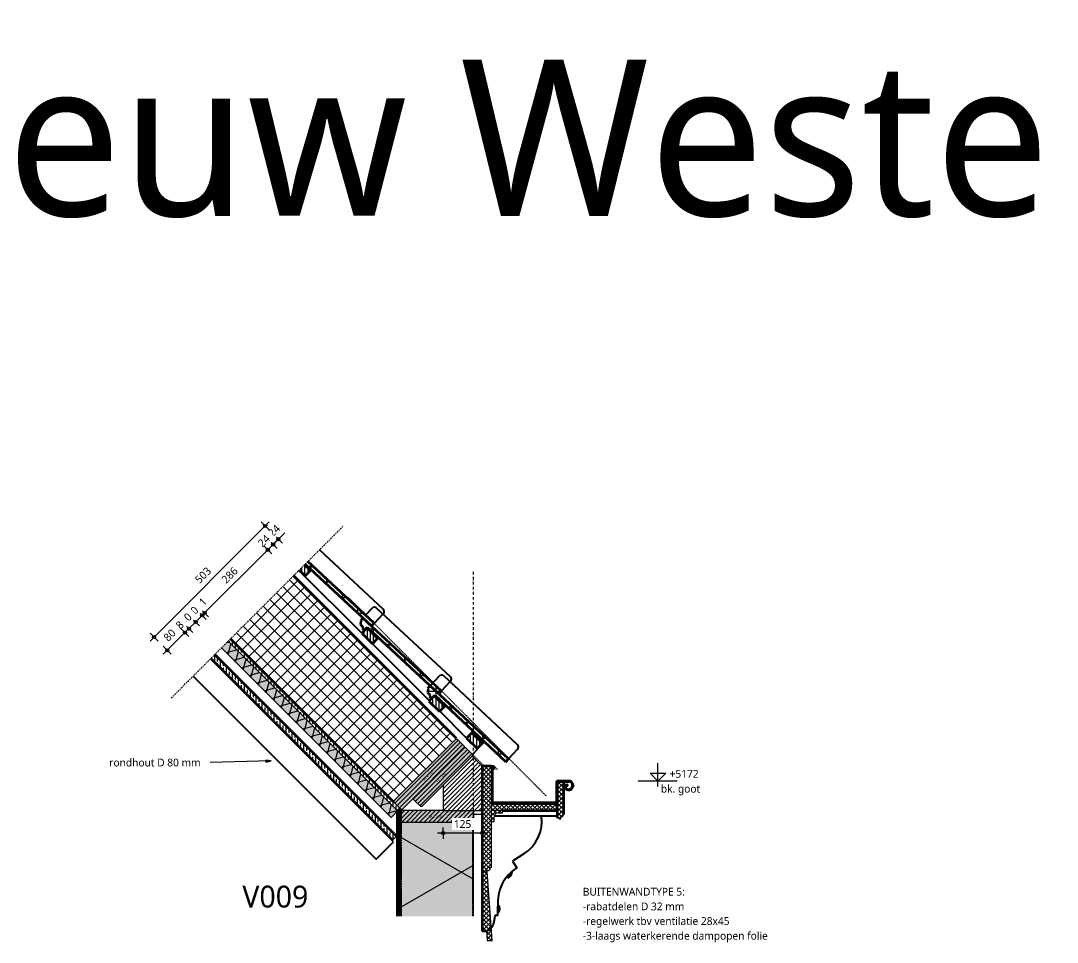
# Model space of a CAD drawing. Header units: millimetres. Extents: x 1789 to 13769, y 2055 to 27197.
# Drawn here: x 5170 to 8489, y 24246 to 27197 of the extents above; entities that cross this region are included whole.
import ezdxf

# ---------------------------------------------------------------- set-up
doc = ezdxf.new("R2010")
doc.units = ezdxf.units.MM
for name, pattern in [('MV_center', [15, 6, -3, 3, -3]), ('MV_hidden', [3.75, 2.5, -1.25]), ('MV_stramien', [16, 8, -4, 0, -4])]:
    doc.linetypes.add(name, pattern=pattern)
for name, color, linetype, lineweight in [('A-ANNO-DIMS', 211, 'Continuous', 13), ('A-ANNO-DIMS-10', 211, 'Continuous', 13), ('A-ANNO-NOTE', 131, 'Continuous', 18), ('A-DETL', 90, 'Continuous', 13), ('A-DETL-GENF', 92, 'Continuous', 18), ('A-DETL-MEDM', 33, 'Continuous', 18), ('G-ANNO-TEXT', 231, 'Continuous', 13)]:
    doc.layers.add(name, color=color, linetype=linetype, lineweight=lineweight)
doc.styles.add('Segoe UI', font='segoeui.ttf', dxfattribs={"height": 8})
doc.styles.add('Segoe UI_2', font='segoeui.ttf', dxfattribs={"height": 25})
doc.styles.add('Segoe UI_3', font='segoeui.ttf', dxfattribs={"height": 70})
doc.styles.add('Segoe UI_8', font='segoeui.ttf', dxfattribs={"height": 500})
doc.styles.add('Segoe UI_B', font='segoeui.ttf', dxfattribs={"height": 25})
doc.dimstyles.new('2_5_mm_1', dxfattribs={"dimscale": 304.8, "dimtxt": 26.184099, "dimasz": 0.032808, "dimexe": 0.059055, "dimexo": 0.0625, "dimgap": 0.029528, "dimtad": 1, "dimdec": 0, "dimzin": 0, "dimdsep": 46, "dimtxsty": 'Segoe UI_2', "dimblk1": 'DOTBLANK', "dimblk2": 'DOTBLANK', "dimsah": 1, "dimcen": 0.09, "dimdle": 0.059055, "dimazin": 0, "dimtfac": 1, "dimtdec": 4, "dimtix": 1, "dimtmove": 0, "dimatfit": 3, "dimfxl": 0.059055, "dimfxlon": 1, "dimtvp": 1, "dimtfill": 1, "dimtolj": 1, "dimtzin": 0, "dimarcsym": 2})
doc.dimstyles.new('2_5_mm_2', dxfattribs={"dimscale": 304.8, "dimtxt": 26.184099, "dimasz": 0.032808, "dimexe": 0.059055, "dimexo": 0.0625, "dimgap": 0.029528, "dimtad": 1, "dimdec": 0, "dimzin": 0, "dimdsep": 46, "dimtxsty": 'Segoe UI_2', "dimblk1": 'DOTBLANK', "dimblk2": 'DOTBLANK', "dimsah": 1, "dimcen": 0.09, "dimdle": 0.059055, "dimazin": 0, "dimtfac": 1, "dimtdec": 4, "dimtix": 1, "dimtmove": 1, "dimatfit": 3, "dimfxl": 0.059055, "dimfxlon": 1, "dimtvp": 1, "dimtfill": 1, "dimtolj": 1, "dimtzin": 0, "dimarcsym": 2})
doc.dimstyles.new('2_5_mm_3', dxfattribs={"dimscale": 304.8, "dimtxt": 26.184099, "dimasz": 0.032808, "dimexe": 0.059055, "dimexo": 0.0625, "dimgap": 0.029528, "dimtad": 1, "dimdec": 0, "dimzin": 0, "dimdsep": 46, "dimtxsty": 'Segoe UI_2', "dimblk1": 'DOTBLANK', "dimblk2": 'DOTBLANK', "dimsah": 1, "dimcen": 0.09, "dimdle": 0.059055, "dimazin": 0, "dimtfac": 1, "dimtdec": 4, "dimtix": 1, "dimtmove": 2, "dimatfit": 3, "dimfxl": 0.059055, "dimfxlon": 1, "dimtvp": 1, "dimtfill": 1, "dimtolj": 1, "dimtzin": 0, "dimarcsym": 2})
pattern_1 = [(90, (0, 0), (-19.05, 1e-15), []), (90, (9.525, 0), (-19.05, 1e-15), [9.525, -4.762])]
pattern_2 = [(90, (0, 0), (-10, 6e-16), [])]
pattern_3 = [(0, (0, 0), (0, 50), []), (90, (0, 0), (-50, 3e-15), [])]
pattern_4 = [(45, (0, 0), (-7.071068, 7.071068), []), (135, (0, 0), (-7.071068, -7.071068), [])]

# ---------------------------------------------------------------- blocks, each defined once
blk = doc.blocks.new('42 isolatie - Type 1-3773426-Details Restauratie 1-10')
at = {"layer": 'A-DETL-GENF'}
blk.add_hatch(color=256, dxfattribs=at).paths.add_polyline_path([(152.5, -0.8), (152.5, -235.8), (453.3, -235.8), (453.3, -0.8)])
at = {"layer": 'A-DETL-GENF', "lineweight": 13}
h = blk.add_hatch(dxfattribs=at)
h.set_pattern_fill('FP_18', color=256, style=0, pattern_type=2)
h.set_pattern_definition([(300, (-1986.72, -235.79), (-203.516, -117.5), []), (240, (-1986.72, -235.79), (-203.516, 117.5), [])])
h.paths.add_polyline_path([(152.5, -0.8), (152.5, -235.8), (453.3, -235.8), (453.3, -0.8)])
at = {"layer": 'A-DETL-GENF'}
for p, q in [((453.3, -0.8), (152.5, -0.8)), ((453.3, -0.8), (152.5, -0.8)), ((453.3, -3.6), (453.3, -0.8)), ((453.3, -233), (453.3, -3.6)), ((152.5, -235.8), (453.3, -235.8)), ((152.5, -235.8), (453.3, -235.8)), ((453.3, -235.8), (453.3, -233))]:
    blk.add_line(p, q, dxfattribs=at)
blk = doc.blocks.new('00 hout_rechthoekig_sls - SLS 38x235-4309786-Details Restauratie 1-10')
at = {"layer": 'A-DETL-GENF'}
blk.add_hatch(color=256, dxfattribs=at).paths.add_polyline_path([(2.8, 38), (0, 35.2), (0, 2.8), (2.8, 0), (232.2, 0), (235, 2.8), (235, 35.2), (232.2, 38), (101.3, 38)])
at = {"layer": 'A-DETL-MEDM', "lineweight": 13}
h = blk.add_hatch(dxfattribs=at)
h.set_pattern_fill('FP_19', color=256, style=0, pattern_type=2)
h.set_pattern_definition([(225, (6619.894, 24668.109), (7.071068, -7.071068), [])])
h.paths.add_polyline_path([(2.8, 38), (0, 35.2), (0, 2.8), (2.8, 0), (232.2, 0), (235, 2.8), (235, 35.2), (232.2, 38), (101.3, 38)])
at = {"layer": 'A-DETL-MEDM'}
for p, q in [((0, 35.2), (2.8, 38)), ((0, 35.2), (2.8, 38)), ((0, 2.8), (0, 35.2)), ((2.8, 38), (232.2, 38)), ((232.2, 38), (235, 35.2)), ((232.2, 38), (235, 35.2)), ((235, 35.2), (235, 2.8)), ((2.8, 0), (0, 2.8)), ((2.8, 0), (0, 2.8)), ((97, 0), (232.2, 0)), ((235, 2.8), (232.2, 0)), ((232.2, 0), (235, 2.8))]:
    blk.add_line(p, q, dxfattribs=at)
blk = doc.blocks.new('42 isolatie - Type 1-3775598-Details Restauratie 1-10')
at = {"layer": 'A-DETL-GENF'}
blk.add_hatch(color=256, dxfattribs=at).paths.add_polyline_path([(0.3, 30.8), (0.3, 0.8), (768, 0.8), (768, 30.8), (69.1, 30.8)])
at = {"layer": 'A-DETL-GENF', "lineweight": 13}
h = blk.add_hatch(dxfattribs=at)
h.set_pattern_fill('FP_13', color=256, style=0, pattern_type=2)
h.set_pattern_definition([(60, (-2380.567, 120.812), (-25.98076, 15), []), (120, (-2380.567, 120.812), (-25.98076, -15), [])])
h.paths.add_polyline_path([(0.3, 30.8), (0.3, 0.8), (768, 0.8), (768, 30.8), (69.1, 30.8)])
at = {"layer": 'A-DETL-GENF'}
for p, q in [((768, 30.8), (0.3, 30.8)), ((0.3, 30.8), (0.3, 0.8)), ((768, 30.8), (0.3, 30.8)), ((0.3, 30.8), (0.3, 0.8)), ((0.3, 0.8), (768, 0.8)), ((0.3, 0.8), (768, 0.8))]:
    blk.add_line(p, q, dxfattribs=at)
blk = doc.blocks.new('00 hout_rechthoekig_sls - SLS 38x286-4309789-Details Restauratie 1-10')
at = {"layer": 'A-DETL-GENF'}
blk.add_hatch(color=256, dxfattribs=at).paths.add_polyline_path([(286, 35.2), (283.2, 38), (2.8, 38), (0, 35.2), (0, 2.8), (2.8, 0), (283.2, 0), (286, 2.8)])
at = {"layer": 'A-DETL-MEDM', "lineweight": 13}
h = blk.add_hatch(dxfattribs=at)
h.set_pattern_fill('FP_44', color=256, style=0, pattern_type=2)
h.set_pattern_definition([(180, (22248.484, 12963.779), (-1e-15, -10), [])])
h.paths.add_polyline_path([(286, 35.2), (283.2, 38), (2.8, 38), (0, 35.2), (0, 2.8), (2.8, 0), (283.2, 0), (286, 2.8)])
at = {"layer": 'A-DETL-MEDM'}
for p, q in [((0, 35.2), (2.8, 38)), ((0, 35.2), (2.8, 38)), ((0, 2.8), (0, 35.2)), ((104, 38), (224.4, 38)), ((235, 38), (283.2, 38)), ((283.2, 38), (286, 35.2)), ((283.2, 38), (286, 35.2)), ((286, 35.2), (286, 2.8)), ((2.8, 0), (0, 2.8)), ((2.8, 0), (0, 2.8)), ((2.8, 0), (283.2, 0)), ((286, 2.8), (283.2, 0)), ((283.2, 0), (286, 2.8))]:
    blk.add_line(p, q, dxfattribs=at)
blk = doc.blocks.new('00 hout_rechthoekig_sls - SLS 38x235-V11-Details Restauratie 1-10')
at = {"layer": 'A-DETL-GENF'}
blk.add_hatch(color=256, dxfattribs=at).paths.add_polyline_path([(235, 35.2), (232.2, 38), (2.8, 38), (0, 35.2), (0, 2.8), (2.8, 0), (232.2, 0), (235, 2.8)])
at = {"layer": 'A-DETL-MEDM', "lineweight": 13}
h = blk.add_hatch(dxfattribs=at)
h.set_pattern_fill('FP_45', color=256, style=0, pattern_type=2)
h.set_pattern_definition([(180, (22248.484, 12925.779), (-1e-15, -10), [])])
h.paths.add_polyline_path([(235, 35.2), (232.2, 38), (2.8, 38), (0, 35.2), (0, 2.8), (2.8, 0), (232.2, 0), (235, 2.8)])
at = {"layer": 'A-DETL-MEDM'}
for p, q in [((0, 35.2), (2.8, 38)), ((0, 35.2), (2.8, 38)), ((0, 2.8), (0, 35.2)), ((2.8, 38), (232.2, 38)), ((232.2, 38), (235, 35.2)), ((232.2, 38), (235, 35.2)), ((235, 35.2), (235, 2.8)), ((2.8, 0), (0, 2.8)), ((2.8, 0), (0, 2.8)), ((2.8, 0), (232.2, 0)), ((235, 2.8), (232.2, 0)), ((232.2, 0), (235, 2.8))]:
    blk.add_line(p, q, dxfattribs=at)
blk = doc.blocks.new('NLRS_00_DI_maskeer - Type 1-4234654-Details Restauratie 1-10')
at = {"layer": 'A-DETL-GENF', "linetype": 'MV_center'}
blk.add_line((-100, 0), (680.3, 0), dxfattribs=at)
blk = doc.blocks.new('DIMBLOCK31-Details Restauratie 1-10')
at = {"layer": 'A-ANNO-DIMS-10'}
for p, q in [((6665.9, 24595.8), (6504.9, 24595.8)), ((6522.9, 24595.8), (6522.9, 24613.8)), ((6522.9, 24595.8), (6522.9, 24577.8)), ((6647.9, 24595.8), (6647.9, 24613.8)), ((6647.9, 24595.8), (6647.9, 24577.8))]:
    blk.add_line(p, q, dxfattribs=at)
for centre in [(6522.9, 24595.8), (6647.9, 24595.8)]:
    blk.add_circle(centre, 5, dxfattribs=at)
at = {"layer": 'A-ANNO-DIMS-10', "color": 0, "insert": (6556.8, 24637.4), "char_height": 25, "width": 68.555, "attachment_point": 1, "line_spacing_factor": 1.142579, "style": 'Segoe UI_2', "bg_fill": 3, "box_fill_scale": 1.25, "bg_fill_color": 9, "bg_fill_true_color": 13158600, "bg_fill_transparency": 0}
blk.add_mtext('125', dxfattribs=at)
blk = doc.blocks.new('_DotBlank')
at = {"color": 0, "linetype": 'ByBlock', "lineweight": -2}
blk.add_line((-0.5, 0), (-1, 0), dxfattribs=at)
blk.add_circle((0, 0), 0.5, dxfattribs=at)
blk = doc.blocks.new('DIMBLOCK32-Details Restauratie 1-10')
at = {"layer": 'A-ANNO-DIMS-10'}
for p, q in [((6015.8, 25557.3), (5974.7, 25516.2)), ((5978.3, 25519.8), (5965.5, 25532.5)), ((5974.7, 25516.2), (5986.7, 25528.3)), ((6008, 25549.5), (5978.3, 25519.8)), ((5978.3, 25519.8), (5991, 25507.1)), ((5995.2, 25536.8), (5982.5, 25549.5)), ((5995.2, 25536.8), (6008, 25524))]:
    blk.add_line(p, q, dxfattribs=at)
for centre in [(5978.3, 25519.8), (5995.2, 25536.8)]:
    blk.add_circle(centre, 5, dxfattribs=at)
at = {"layer": 'A-ANNO-DIMS-10', "color": 0, "insert": (5959.4, 25559.8), "char_height": 25, "width": 45.703, "attachment_point": 1, "rotation": 45, "line_spacing_factor": 1.142579, "style": 'Segoe UI_2', "bg_fill": 3, "box_fill_scale": 1.25, "bg_fill_color": 9, "bg_fill_true_color": 13158600, "bg_fill_transparency": 0}
blk.add_mtext('24', dxfattribs=at)
blk = doc.blocks.new('DIMBLOCK33-Details Restauratie 1-10')
at = {"layer": 'A-ANNO-DIMS-10'}
for p, q in [((5978.3, 25519.8), (5961.3, 25502.8)), ((5978.3, 25519.8), (5965.5, 25532.5)), ((5978.3, 25519.8), (5991, 25507.1)), ((5961.3, 25502.8), (5948.6, 25515.5)), ((5961.3, 25502.8), (5974, 25490.1))]:
    blk.add_line(p, q, dxfattribs=at)
for centre in [(5978.3, 25519.8), (5961.3, 25502.8)]:
    blk.add_circle(centre, 5, dxfattribs=at)
at = {"layer": 'A-ANNO-DIMS-10', "color": 0, "insert": (5926.9, 25527.3), "char_height": 25, "width": 45.703, "attachment_point": 1, "rotation": 45, "line_spacing_factor": 1.142579, "style": 'Segoe UI_2', "bg_fill": 3, "box_fill_scale": 1.25, "bg_fill_color": 9, "bg_fill_true_color": 13158600, "bg_fill_transparency": 0}
blk.add_mtext('24', dxfattribs=at)
blk = doc.blocks.new('DIMBLOCK34-Details Restauratie 1-10')
at = {"layer": 'A-ANNO-DIMS-10'}
for p, q in [((5961.3, 25502.8), (5759.1, 25300.6)), ((5961.3, 25502.8), (5948.6, 25515.5)), ((5961.3, 25502.8), (5974, 25490.1)), ((5759.1, 25300.6), (5746.3, 25313.3)), ((5759.1, 25300.6), (5771.8, 25287.9))]:
    blk.add_line(p, q, dxfattribs=at)
for centre in [(5961.3, 25502.8), (5759.1, 25300.6)]:
    blk.add_circle(centre, 5, dxfattribs=at)
at = {"layer": 'A-ANNO-DIMS-10', "color": 0, "insert": (5810.6, 25410.9), "char_height": 25, "width": 68.555, "attachment_point": 1, "rotation": 45, "line_spacing_factor": 1.142579, "style": 'Segoe UI_2', "bg_fill": 3, "box_fill_scale": 1.25, "bg_fill_color": 9, "bg_fill_true_color": 13158600, "bg_fill_transparency": 0}
blk.add_mtext('286', dxfattribs=at)
blk = doc.blocks.new('DIMBLOCK35-Details Restauratie 1-10')
at = {"layer": 'A-ANNO-DIMS-10'}
for p, q in [((5751.3, 25292.8), (5738.6, 25305.5)), ((5759.1, 25300.6), (5746.3, 25313.3)), ((5759.1, 25300.6), (5751.3, 25292.8)), ((5751.3, 25292.8), (5764, 25280.1)), ((5759.1, 25300.6), (5771.8, 25287.9))]:
    blk.add_line(p, q, dxfattribs=at)
for centre in [(5751.3, 25292.8), (5759.1, 25300.6)]:
    blk.add_circle(centre, 5, dxfattribs=at)
at = {"layer": 'A-ANNO-DIMS-10', "color": 0, "insert": (5725, 25325.4), "char_height": 25, "width": 45.703, "attachment_point": 1, "rotation": 45, "line_spacing_factor": 1.142579, "style": 'Segoe UI_2', "bg_fill": 3, "box_fill_scale": 1.25, "bg_fill_color": 9, "bg_fill_true_color": 13158600, "bg_fill_transparency": 0}
blk.add_mtext('11', dxfattribs=at)
blk = doc.blocks.new('DIMBLOCK36-Details Restauratie 1-10')
at = {"layer": 'A-ANNO-DIMS-10'}
for p, q in [((5751.3, 25292.8), (5730.1, 25271.6)), ((5751.3, 25292.8), (5738.6, 25305.5)), ((5751.3, 25292.8), (5764, 25280.1)), ((5730.1, 25271.6), (5717.3, 25284.3)), ((5730.1, 25271.6), (5742.8, 25258.9))]:
    blk.add_line(p, q, dxfattribs=at)
for centre in [(5751.3, 25292.8), (5730.1, 25271.6)]:
    blk.add_circle(centre, 5, dxfattribs=at)
at = {"layer": 'A-ANNO-DIMS-10', "color": 0, "insert": (5697.8, 25298.2), "char_height": 25, "width": 45.703, "attachment_point": 1, "rotation": 45, "line_spacing_factor": 1.142579, "style": 'Segoe UI_2', "bg_fill": 3, "box_fill_scale": 1.25, "bg_fill_color": 9, "bg_fill_true_color": 13158600, "bg_fill_transparency": 0}
blk.add_mtext('30', dxfattribs=at)
blk = doc.blocks.new('DIMBLOCK37-Details Restauratie 1-10')
at = {"layer": 'A-ANNO-DIMS-10'}
for p, q in [((5708.9, 25250.4), (5696.1, 25263.1)), ((5730.1, 25271.6), (5708.9, 25250.4)), ((5730.1, 25271.6), (5717.3, 25284.3)), ((5730.1, 25271.6), (5742.8, 25258.9)), ((5708.9, 25250.4), (5721.6, 25237.6))]:
    blk.add_line(p, q, dxfattribs=at)
for centre in [(5708.9, 25250.4), (5730.1, 25271.6)]:
    blk.add_circle(centre, 5, dxfattribs=at)
at = {"layer": 'A-ANNO-DIMS-10', "color": 0, "insert": (5676.6, 25276.9), "char_height": 25, "width": 45.703, "attachment_point": 1, "rotation": 45, "line_spacing_factor": 1.142579, "style": 'Segoe UI_2', "bg_fill": 3, "box_fill_scale": 1.25, "bg_fill_color": 9, "bg_fill_true_color": 13158600, "bg_fill_transparency": 0}
blk.add_mtext('30', dxfattribs=at)
blk = doc.blocks.new('DIMBLOCK38-Details Restauratie 1-10')
at = {"layer": 'A-ANNO-DIMS-10'}
for p, q in [((5708.9, 25250.4), (5696.1, 25263.1)), ((5696.1, 25237.6), (5683.4, 25250.4)), ((5708.9, 25250.4), (5696.1, 25237.6)), ((5696.1, 25237.6), (5708.9, 25224.9)), ((5708.9, 25250.4), (5721.6, 25237.6))]:
    blk.add_line(p, q, dxfattribs=at)
for centre in [(5708.9, 25250.4), (5696.1, 25237.6)]:
    blk.add_circle(centre, 5, dxfattribs=at)
at = {"layer": 'A-ANNO-DIMS-10', "color": 0, "insert": (5650.8, 25251.2), "char_height": 25, "width": 45.703, "attachment_point": 1, "rotation": 45, "line_spacing_factor": 1.142579, "style": 'Segoe UI_2', "bg_fill": 3, "box_fill_scale": 1.25, "bg_fill_color": 9, "bg_fill_true_color": 13158600, "bg_fill_transparency": 0}
blk.add_mtext('18', dxfattribs=at)
blk = doc.blocks.new('DIMBLOCK39-Details Restauratie 1-10')
at = {"layer": 'A-ANNO-DIMS-10'}
for p, q in [((5696.1, 25237.6), (5626.8, 25168.4)), ((5696.1, 25237.6), (5683.4, 25250.4)), ((5696.1, 25237.6), (5708.9, 25224.9)), ((5639.6, 25181.1), (5626.8, 25193.8)), ((5639.6, 25181.1), (5652.3, 25168.4))]:
    blk.add_line(p, q, dxfattribs=at)
for centre in [(5696.1, 25237.6), (5639.6, 25181.1)]:
    blk.add_circle(centre, 5, dxfattribs=at)
at = {"layer": 'A-ANNO-DIMS-10', "color": 0, "insert": (5625, 25225.3), "char_height": 25, "width": 45.703, "attachment_point": 1, "rotation": 45, "line_spacing_factor": 1.142579, "style": 'Segoe UI_2', "bg_fill": 3, "box_fill_scale": 1.25, "bg_fill_color": 9, "bg_fill_true_color": 13158600, "bg_fill_transparency": 0}
blk.add_mtext('80', dxfattribs=at)
blk = doc.blocks.new('DIMBLOCK42-Details Restauratie 1-10')
at = {"layer": 'A-ANNO-DIMS-10'}
for p, q in [((5965.5, 25591.9), (5584.4, 25210.8)), ((5952.8, 25579.2), (5940.1, 25591.9)), ((5952.8, 25579.2), (5965.5, 25566.5)), ((5597.1, 25223.5), (5584.4, 25236.2)), ((5597.1, 25223.5), (5609.9, 25210.8))]:
    blk.add_line(p, q, dxfattribs=at)
for centre in [(5952.8, 25579.2), (5597.1, 25223.5)]:
    blk.add_circle(centre, 5, dxfattribs=at)
at = {"layer": 'A-ANNO-DIMS-10', "color": 0, "insert": (5725.3, 25410.6), "char_height": 25, "width": 68.555, "attachment_point": 1, "rotation": 45, "line_spacing_factor": 1.142579, "style": 'Segoe UI_2', "bg_fill": 3, "box_fill_scale": 1.25, "bg_fill_color": 9, "bg_fill_true_color": 13158600, "bg_fill_transparency": 0}
blk.add_mtext('503', dxfattribs=at)

msp = doc.modelspace()

# ---------------------------------------------------------------- hatches: boundary and pattern name
at = {"layer": 'A-DETL-GENF', "lineweight": 13}
h = msp.add_hatch(dxfattribs=at)
h.set_pattern_fill('FP_11', color=253, style=0, pattern_type=2)
h.set_pattern_definition(pattern_2)
h.paths.add_polyline_path([(6081.1, 25419.3), (6098, 25436.2), (6079.2, 25455.1), (6062.2, 25438.1)])
h = msp.add_hatch(dxfattribs=at)
h.set_pattern_fill('FP_6', color=253, style=0, pattern_type=2)
h.set_pattern_definition(pattern_3)
h.paths.add_polyline_path([(6293.7, 25258.9), (6301.9, 25267.6), (6089.7, 25465.6), (6081.2, 25457.1), (6203.5, 25343.1)])
h = msp.add_hatch(dxfattribs=at)
h.set_pattern_fill('FP_4', color=251, style=0, pattern_type=2)
h.set_pattern_definition([(45, (0, 0), (-21.213203, 21.213203), []), (135, (0, 0), (-21.213203, -21.213203), [])])
h.paths.add_polyline_path([(6363, 24696.6), (6565.3, 24898.8), (6044.1, 25420), (5841.9, 25217.8), (6361, 24698.6)])
h = msp.add_hatch(dxfattribs=at)
h.set_pattern_fill('FP_6', color=253, style=0, pattern_type=2)
h.set_pattern_definition(pattern_3)
h.paths.add_polyline_path([(6508.7, 25041.6), (6516.9, 25050.4), (6266, 25284.3), (6257.8, 25275.5), (6259.3, 25274.2), (6257.6, 25263.5), (6265.6, 25256), (6262.9, 25251.7), (6268.8, 25246.2), (6280.5, 25254.4), (6495.5, 25053.9)])
h = msp.add_hatch(dxfattribs=at)
h.set_pattern_fill('FP_11', color=253, style=0, pattern_type=2)
h.set_pattern_definition(pattern_2)
h.paths.add_polyline_path([(6296, 25202), (6313, 25219), (6279.1, 25252.9), (6262.1, 25236)])
h = msp.add_hatch(dxfattribs=at)
h.set_pattern_fill('FP_3', color=250, style=0, pattern_type=2)
h.set_pattern_definition(pattern_1)
h.paths.add_polyline_path([(6377, 24667.1), (6384.7, 24674.9), (5841.9, 25217.8), (5834.1, 25210), (6374.4, 24669.7)])
h = msp.add_hatch(dxfattribs=at)
h.set_pattern_fill('FP_3', color=250, style=0, pattern_type=2)
h.set_pattern_definition(pattern_1)
h.paths.add_polyline_path([(6361, 24572.8), (6373.7, 24585.5), (5791.7, 25167.6), (5778.9, 25154.8), (6287.9, 24645.9)])
h = msp.add_hatch(dxfattribs=at)
h.set_pattern_fill('FP_6', color=253, style=0, pattern_type=2)
h.set_pattern_definition(pattern_3)
h.paths.add_polyline_path([(6723.7, 24824.4), (6731.8, 24833.1), (6481, 25067.1), (6472.8, 25058.3), (6474.3, 25056.9), (6472.5, 25046.2), (6480.6, 25038.7), (6477.9, 25034.4), (6483.7, 25028.9), (6495.5, 25037.1), (6647.9, 24895)])
h = msp.add_hatch(dxfattribs=at)
h.set_pattern_fill('FP_11', color=253, style=0, pattern_type=2)
h.set_pattern_definition(pattern_2)
h.paths.add_polyline_path([(6511, 24984.8), (6528, 25001.7), (6494, 25035.7), (6477, 25018.7)])
h = msp.add_hatch(dxfattribs=at)
h.set_pattern_fill('FP_11', color=253, style=0, pattern_type=2)
h.set_pattern_definition(pattern_2)
h.paths.add_polyline_path([(6648.8, 24883.2), (6654.5, 24888.8), (6619.4, 24921.6), (6614.9, 24917.1)])
h = msp.add_hatch(dxfattribs=at)
h.set_pattern_fill('FP_11', color=253, style=0, pattern_type=2)
h.set_pattern_definition(pattern_2)
h.paths.add_polyline_path([(6631.9, 24866.2), (6648.8, 24883.2), (6614.9, 24917.1), (6597.9, 24900.1), (6619, 24879)])
h = msp.add_hatch(dxfattribs=at)
h.set_pattern_fill('FP_10', color=250, style=0, pattern_type=2)
h.set_pattern_definition([(45, (0, 0), (-7.071068, 7.071068), [])])
h.paths.add_polyline_path([(6647.9, 24668.1), (6647.9, 24809.8), (6615.8, 24841.9), (6522.9, 24749), (6522.9, 24668.1)])
h = msp.add_hatch(dxfattribs=at)
h.set_pattern_fill('FP_21', color=250, style=0, pattern_type=2)
h.set_pattern_definition(pattern_4)
h.paths.add_polyline_path([(6647.9, 24471.7), (6662.9, 24471.7), (6662.9, 24476.7), (6664.6, 24476), (6666.5, 24475.9), (6668.3, 24476.2), (6670.1, 24476.9), (6671.5, 24478), (6672.7, 24479.5), (6673.4, 24481.2), (6673.7, 24483.1), (6673.5, 24484.9), (6672.9, 24486.7), (6677.9, 24486.7), (6677.9, 24809.8), (6647.9, 24809.8), (6647.9, 24495.8)])
at = {"layer": 'A-DETL-GENF'}
msp.add_hatch(color=7, dxfattribs=at).paths.add_polyline_path([(6886.6, 24691), (6886.6, 24761), (6925.3, 24761), (6928.4, 24760.5), (6931.3, 24759.2), (6933.8, 24757.3), (6935.7, 24754.8), (6937, 24751.8), (6937.5, 24748.7), (6937.1, 24745.5), (6936.1, 24742.6), (6934.3, 24739.9), (6931.9, 24737.9), (6929, 24736.4), (6925.9, 24735.8), (6922.8, 24735.9), (6919.7, 24736.8), (6917.2, 24738.2), (6915.2, 24740.2), (6913.6, 24742.6), (6912.5, 24745.3), (6912.1, 24748.1), (6921.7, 24748.4), (6921.7, 24749.9), (6910.7, 24749.6), (6910.8, 24746.1), (6911.8, 24742.7), (6913.6, 24739.7), (6916.1, 24737.2), (6919.1, 24735.4), (6922.5, 24734.4), (6926.1, 24734.3), (6929.5, 24735), (6932.7, 24736.6), (6935.4, 24739), (6937.4, 24741.9), (6938.6, 24745.2), (6939, 24748.8), (6938.4, 24752.3), (6937, 24755.5), (6934.9, 24758.3), (6931.9, 24760.6), (6928.8, 24762), (6925.3, 24762.5), (6885.1, 24762.5), (6885.1, 24692.5), (6680.6, 24692.5), (6680.7, 24806.6), (6680.9, 24806.9), (6681.2, 24807.1), (6681.6, 24807.1), (6682, 24806.9), (6687.2, 24801.1), (6688.3, 24802.1), (6681.2, 24810.1), (6680.5, 24810.2), (6679.8, 24810), (6679.5, 24809.8), (6679.2, 24809.2), (6679.1, 24808.9), (6679.1, 24691)])
at = {"layer": 'A-DETL-GENF', "lineweight": 13}
h = msp.add_hatch(dxfattribs=at)
h.set_pattern_fill('FP_21', color=250, style=0, pattern_type=2)
h.set_pattern_definition(pattern_4)
h.paths.add_polyline_path([(6899.5, 24641), (6899.5, 24648.6), (6900.9, 24648.2), (6902.4, 24648.2), (6903.8, 24648.6), (6905.1, 24649.2), (6906.1, 24650.2), (6907, 24651.4), (6907.5, 24652.7), (6907.7, 24654.1), (6907.5, 24655.6), (6909.5, 24655.6), (6909.5, 24761), (6887.9, 24761), (6887.9, 24645.1), (6893.7, 24645.1), (6893.7, 24641)])
h = msp.add_hatch(dxfattribs=at)
h.set_pattern_fill('FP_21', color=250, style=0, pattern_type=2)
h.set_pattern_definition(pattern_4)
h.paths.add_polyline_path([(6689.6, 24668.1), (6887.9, 24668.1), (6887.9, 24689.8), (6677.9, 24689.8), (6677.9, 24668.1), (6687.6, 24668.1)])
h = msp.add_hatch(dxfattribs=at)
h.set_pattern_fill('FP_3', color=250, style=0, pattern_type=2)
h.set_pattern_definition(pattern_1)
h.paths.add_polyline_path([(6375.9, 24329.3), (6384.9, 24329.3), (6384.9, 24668.1), (6376, 24668.1), (6377, 24667.1), (6375.9, 24666), (6375.9, 24630.1)])
h = msp.add_hatch(dxfattribs=at)
h.set_pattern_fill('FP_21', color=250, style=0, pattern_type=2)
h.set_pattern_definition(pattern_4)
h.paths.add_polyline_path([(6677.9, 24633.1), (6685.9, 24633.1), (6685.9, 24647.6), (6686.3, 24650.8), (6687.6, 24653.9), (6689.6, 24656.4), (6692.1, 24658.4), (6695.2, 24659.7), (6698.4, 24660.1), (6712.9, 24660.1), (6712.9, 24668.1), (6677.9, 24668.1)])
h = msp.add_hatch(dxfattribs=at)
h.set_pattern_fill('FP_21', color=250, style=0, pattern_type=2)
h.set_pattern_definition(pattern_4)
h.paths.add_polyline_path([(6679.9, 24251.7), (6663.9, 24471.7), (6647.9, 24471.7), (6647.9, 24281.6), (6661.3, 24281.6), (6663.9, 24251.7)])
at = {"layer": 'G-ANNO-TEXT'}
msp.add_hatch(color=39, dxfattribs=at).paths.add_polyline_path([(5972.6, 24826.9), (5954.6, 24829.6), (5954.7, 24823.2)])

# ---------------------------------------------------------------- linework, layer by layer
at = {"layer": 'A-DETL', "lineweight": 25}
for p, q in [((6330.8, 25313.2), (6127.2, 25503.1)), ((6262.1, 25236), (6061.1, 25437)), ((6295.3, 25315.8), (6274.4, 25293.3)), ((6302.5, 25268.3), (6331.2, 25299.1)), ((6545.7, 25096), (6309.5, 25316.2)), ((6266.2, 25284.5), (6266, 25284.3)), ((6478.2, 25019.9), (6296, 25202)), ((5722.4, 25098.3), (6308.6, 24512.1)), ((6510.3, 25098.5), (6481, 25067.1)), ((6760.7, 24878.7), (6524.4, 25099)), ((6517.5, 25051), (6546.2, 25081.8)), ((6597.9, 24900.1), (6512.1, 24985.9)), ((6310.8, 24748.1), (6137.6, 24921.4)), ((6633.1, 24864.9), (6616.2, 24847.9)), ((6633.1, 24864.9), (6631.9, 24866.2)), ((6733.2, 24834.5), (6761.2, 24864.6)), ((6887.9, 24650.1), (6688.7, 24650.1)), ((6308.6, 24512.1), (6364.1, 24567.6)), ((6364.1, 24567.6), (6357, 24574.6)), ((6781.3, 24529.1), (6744.8, 24505.8)), ((6744.8, 24505.8), (6758.3, 24484.7)), ((6647.9, 24471.7), (6647.9, 24281.7)), ((6743.3, 24469.6), (6729.5, 24453)), ((6741.2, 24471.7), (6743.3, 24469.6)), ((6729.5, 24453), (6726.2, 24455.7)), ((6697.7, 24363.8), (6700.7, 24363.8)), ((6697.9, 24331.7), (6697.9, 24361.7)), ((6700.7, 24363.8), (6701, 24342.2)), ((6697.9, 24331.7), (6687.9, 24331.7)), ((6701, 24342.2), (6697.9, 24342.2)), ((6647.9, 24281.7), (6660.4, 24281.7))]:
    msp.add_line(p, q, dxfattribs=at)
at = {"layer": 'A-DETL', "lineweight": 35}
for p, q in [((6098, 25436.2), (6079.2, 25455.1)), ((6081.2, 25457.1), (6293.7, 25258.9)), ((6301.9, 25267.6), (6089.7, 25465.6)), ((6565.3, 24898.8), (6044.1, 25420)), ((6062.2, 25438.1), (6081.1, 25419.3)), ((6081.1, 25419.3), (6098, 25436.2)), ((6259.3, 25274.2), (6257.6, 25263.5)), ((6257.6, 25263.5), (6265.6, 25256)), ((6266, 25284.3), (6257.8, 25275.5)), ((6257.8, 25275.5), (6259.3, 25274.2)), ((6279.1, 25252.9), (6262.1, 25236)), ((6265.6, 25256), (6262.9, 25251.7)), ((6516.9, 25050.4), (6266, 25284.3)), ((6268.8, 25246.2), (6280.5, 25254.4)), ((6313, 25219), (6279.1, 25252.9)), ((6280.5, 25254.4), (6508.7, 25041.6)), ((6293.7, 25258.9), (6301.9, 25267.6)), ((6262.1, 25236), (6296, 25202)), ((6262.9, 25251.7), (6268.8, 25246.2)), ((6363, 24696.6), (5841.9, 25217.8)), ((5841.9, 25217.8), (6363, 24696.6)), ((6296, 25202), (6313, 25219)), ((5778.9, 25154.8), (6361, 24572.8)), ((6373.7, 24585.5), (5791.7, 25167.6)), ((6474.3, 25056.9), (6472.5, 25046.2)), ((6481, 25067.1), (6472.8, 25058.3)), ((6472.8, 25058.3), (6474.3, 25056.9)), ((6731.8, 24833.1), (6481, 25067.1)), ((6472.5, 25046.2), (6480.6, 25038.7)), ((6494, 25035.7), (6477, 25018.7)), ((6480.6, 25038.7), (6477.9, 25034.4)), ((6477.9, 25034.4), (6483.7, 25028.9)), ((6483.7, 25028.9), (6495.5, 25037.1)), ((6528, 25001.7), (6494, 25035.7)), ((6495.5, 25037.1), (6723.7, 24824.4)), ((6508.7, 25041.6), (6516.9, 25050.4)), ((6477, 25018.7), (6511, 24984.8)), ((6511, 24984.8), (6528, 25001.7)), ((6619.4, 24921.6), (6614.9, 24917.1)), ((6614.9, 24917.1), (6597.9, 24900.1)), ((6597.9, 24900.1), (6631.9, 24866.2)), ((6648.8, 24883.2), (6614.9, 24917.1)), ((6648.8, 24883.2), (6654.5, 24888.8)), ((6631.9, 24866.2), (6648.8, 24883.2)), ((6723.7, 24824.4), (6731.8, 24833.1)), ((6647.9, 24809.8), (6647.9, 24471.7)), ((6677.9, 24809.8), (6647.9, 24809.8)), ((6679.1, 24808.9), (6679.1, 24691)), ((6680.6, 24692.5), (6680.6, 24806.4)), ((6688.3, 24802.1), (6681.4, 24809.8)), ((6682, 24806.9), (6687.2, 24801.1)), ((6687.2, 24801.1), (6688.3, 24802.1)), ((6925.3, 24762.5), (6885.1, 24762.5)), ((6885.1, 24762.5), (6885.1, 24692.5)), ((6886.6, 24691), (6886.6, 24761)), ((6886.6, 24761), (6925.3, 24761)), ((6887.9, 24761), (6887.9, 24689.8)), ((6909.5, 24655.6), (6909.5, 24761)), ((6921.7, 24749.9), (6910.7, 24749.6)), ((6912.1, 24748.1), (6921.7, 24748.4)), ((6921.7, 24748.4), (6921.7, 24749.9)), ((6887.9, 24689.8), (6677.9, 24689.8)), ((6679.1, 24691), (6886.6, 24691)), ((6885.1, 24692.5), (6680.6, 24692.5)), ((6887.9, 24668.1), (6887.9, 24689.8)), ((6375.9, 24666), (6375.9, 24329.3)), ((6384.9, 24668.1), (6376, 24668.1)), ((6712.9, 24668.1), (6887.9, 24668.1)), ((6887.9, 24668.1), (6887.9, 24645.1)), ((6647.9, 24471.7), (6647.9, 24281.6)), ((6663.9, 24471.7), (6662.9, 24471.7))]:
    msp.add_line(p, q, dxfattribs=at)
at = {"layer": 'A-DETL', "linetype": 'MV_stramien', "lineweight": 18}
msp.add_line((6619.9, 24329.3), (6619.9, 25434.2), dxfattribs=at)
at = {"layer": 'A-DETL', "linetype": 'MV_hidden', "lineweight": 18}
for p, q in [((6042, 25417.9), (6540.5, 24919.4)), ((6217.9, 25351.6), (6853.2, 24714.1)), ((6422.4, 25041.7), (6565.3, 24898.8)), ((6619, 24845.1), (6652.2, 24811.9)), ((6652.2, 24811.9), (6683.9, 24811.9)), ((6683.9, 24811.9), (6696.8, 24799)), ((6387.9, 24668.4), (6387.9, 24329.3)), ((6619.9, 24329.3), (6619.9, 24668.1)), ((6616.9, 24629.1), (6616.9, 24329.3))]:
    msp.add_line(p, q, dxfattribs=at)
at = {"layer": 'A-DETL', "lineweight": 18}
for p, q in [((6647.9, 24809.8), (6615.8, 24841.9)), ((6677.9, 24486.7), (6677.9, 24809.8)), ((7210.1, 24745.1), (7210.1, 24820.1)), ((7271.5, 24762.5), (7146.5, 24762.5)), ((7210.1, 24762.5), (7185.1, 24787.5)), ((7185.1, 24787.5), (7235.1, 24787.5)), ((7210.1, 24762.5), (7235.1, 24787.5)), ((6522.9, 24749), (6522.9, 24668.1)), ((6377, 24667.1), (6384.7, 24674.9)), ((6522.9, 24668.1), (6647.9, 24668.1)), ((6647.9, 24655.7), (6619.9, 24655.7)), ((6712.9, 24668.1), (6677.9, 24668.1)), ((6698.4, 24660.1), (6712.9, 24660.1)), ((6712.9, 24660.1), (6712.9, 24668.1)), ((6907.5, 24655.6), (6909.5, 24655.6)), ((6677.9, 24633.1), (6685.9, 24633.1)), ((6685.9, 24633.1), (6685.9, 24647.6)), ((6887.9, 24645.1), (6893.7, 24645.1)), ((6893.7, 24645.1), (6893.7, 24641)), ((6893.7, 24641), (6899.5, 24641)), ((6899.5, 24641), (6899.5, 24648.6)), ((6361, 24572.8), (6373.7, 24585.5)), ((6647.9, 24471.7), (6662.9, 24471.7)), ((6662.9, 24471.7), (6662.9, 24476.7)), ((6679.9, 24251.7), (6663.9, 24471.7)), ((6672.9, 24486.7), (6677.9, 24486.7)), ((6647.9, 24281.6), (6661.3, 24281.6)), ((6661.3, 24281.6), (6663.9, 24251.7)), ((6663.9, 24251.7), (6679.9, 24251.7))]:
    msp.add_line(p, q, dxfattribs=at)
at = {"layer": 'A-DETL', "linetype": 'MV_hidden', "lineweight": 25}
for centre in [(6302.7, 25308.9), (6517.6, 25091.7)]:
    msp.add_arc(centre, 10, 47, 137, dxfattribs=at)
at = {"layer": 'A-DETL', "lineweight": 25}
for centre, radius, start, end in [((6323.9, 25305.9), 10, 317, 47), ((6538.9, 25088.6), 10, 317, 47), ((6753.8, 24871.4), 10, 317, 47), ((6713.9, 24634.2), 124.8, 302.6699, 7.3301), ((6829.8, 24373.3), 132.4, 122.6699, 185.0278), ((6724, 24471.7), 19.5, 286.4009, 353.5991), ((6684.6, 24352.8), 19.5, 327.0985, 34.2967)]:
    msp.add_arc(centre, radius, start, end, dxfattribs=at)
at = {"layer": 'A-DETL', "lineweight": 18}
for centre, radius, start, end in [((6680.5, 24808.9), 1.36, 46.4445, 180), ((6681.5, 24806.3), 0.811, 48.0423, 175.2378), ((6698.4, 24647.6), 12.5, 90, 180), ((6901.6, 24654.2), 6.05, 249.7002, 12.6677), ((6666.3, 24483.3), 7.43, 242.9425, 27.0575)]:
    msp.add_arc(centre, radius, start, end, dxfattribs=at)
at = {"layer": 'A-DETL', "lineweight": 35}
for centre, radius, start, end in [((6924.8, 24748.4), 14.2, 246.2692, 87.9684), ((6924.8, 24748.4), 12.7, 246.291, 87.8514), ((6924.9, 24748.5), 14.3, 175.4607, 245.9012), ((6924.9, 24748.5), 12.8, 181.4784, 245.8796)]:
    msp.add_arc(centre, radius, start, end, dxfattribs=at)
at = {"layer": 'A-DETL', "lineweight": 25}
msp.add_open_spline([(6687.9, 24331.7), (6685.2, 24288.3), (6660.4, 24281.7)], degree=2, dxfattribs=at)
at = {"layer": 'G-ANNO-TEXT', "color": 39}
for p, q in [((5972.6, 24826.9), (5777, 24821.6)), ((5972.6, 24826.9), (5954.6, 24829.6)), ((5954.6, 24829.6), (5954.7, 24823.2)), ((5954.7, 24823.2), (5972.6, 24826.9))]:
    msp.add_line(p, q, dxfattribs=at)

# ---------------------------------------------------------------- block references
at = {"layer": 'A-DETL-GENF', "linetype": 'MV_center', "rotation": 45.0000000000001}
msp.add_blockref('NLRS_00_DI_maskeer - Type 1-4234654-Details Restauratie 1-10', (5722.4, 25098.3), dxfattribs=at)
at = {"layer": 'A-DETL-GENF'}
for name, p, rotation in [('42 isolatie - Type 1-3775598-Details Restauratie 1-10', (6377.7, 24667.5), 134.9999999999999), ('42 isolatie - Type 1-3773426-Details Restauratie 1-10', (6384.1, 24176.8), 90.00000000000078)]:
    msp.add_blockref(name, p, dxfattribs=dict(at, rotation=rotation))
at = {"layer": 'A-DETL-MEDM'}
for name, p, rotation in [('00 hout_rechthoekig_sls - SLS 38x286-4309789-Details Restauratie 1-10', (6565.3, 24898.8), 225.0000000000001), ('00 hout_rechthoekig_sls - SLS 38x235-V11-Details Restauratie 1-10', (6592.1, 24872), 225.0000000000001), ('00 hout_rechthoekig_sls - SLS 38x235-4309786-Details Restauratie 1-10', (6619.9, 24668.1), 180)]:
    msp.add_blockref(name, p, dxfattribs=dict(at, rotation=rotation))

# ---------------------------------------------------------------- texts
at = {"layer": 'A-ANNO-NOTE', "lineweight": 13, "char_height": 8, "width": 55.316, "attachment_point": 1, "rotation": 45, "style": 'Segoe UI'}
for s, insert in [('38 x 286', (6456.2, 24768.3)), ('38 x 235', (6501.1, 24759.5))]:
    msp.add_mtext(s, dxfattribs=dict(at, insert=insert))
at = {"layer": 'A-ANNO-NOTE', "lineweight": 13, "insert": (6476, 24652.9), "char_height": 8, "width": 55.316, "attachment_point": 1, "style": 'Segoe UI'}
msp.add_mtext('38 x 235', dxfattribs=at)
at = {"layer": 'G-ANNO-TEXT', "color": 7, "insert": (2803.2, 27071.8), "char_height": 500, "width": 7736.284, "attachment_point": 1, "style": 'Segoe UI_8', "bg_fill": 3, "box_fill_scale": 1.25, "bg_fill_color": 9, "bg_fill_true_color": 13158600, "bg_fill_transparency": 0}
msp.add_mtext('1247 Nieuw Westert', dxfattribs=at)
at = {"layer": 'G-ANNO-TEXT', "color": 39, "insert": (5453.7, 24834.1), "char_height": 25, "width": 361.561, "attachment_point": 1, "style": 'Segoe UI_2'}
msp.add_mtext('rondhout D 80 mm', dxfattribs=at)
at = {"layer": 'G-ANNO-TEXT', "color": 7, "attachment_point": 1}
for s, insert, char_height, width, style in [('+5172', (7247.5, 24798), 25, 121.856, 'Segoe UI_2'), ('bk. goot', (7219.7, 24750.3), 25, 155.527, 'Segoe UI_2'), ('V009', (5879.8, 24427.4), 70, 272.574, 'Segoe UI_3'), ('BUITENWANDTYPE 5:', (6969.8, 24420.5), 25, 436.118, 'Segoe UI_B'), ('-rabatdelen D 32 mm', (6969.8, 24373.5), 25, 404.05, 'Segoe UI_2'), ('-regelwerk tbv ventilatie 28x45', (6969.8, 24326.6), 25, 578.017, 'Segoe UI_2'), ('-3-laags waterkerende dampopen folie', (6969.8, 24279.6), 25, 730.337, 'Segoe UI_2')]:
    msp.add_mtext(s, dxfattribs=dict(at, insert=insert, char_height=char_height, width=width, style=style))

# ---------------------------------------------------------------- next in the draw order: dimensions: what is measured, and where the dimension line sits
at = {"layer": 'A-ANNO-DIMS'}
dim = msp.add_linear_dim(base=(5978.3, 25519.8), p1=(6008, 25524), p2=(5991, 25507.1), angle=45, dimstyle='2_5_mm_2', override={"dimpost": '<>', "dimfxl": 24}, dxfattribs=at)
dim.commit()
dim.dimension.update_dxf_attribs({"geometry": 'DIMBLOCK32-Details Restauratie 1-10', "text_midpoint": (5987.4, 25564.2), "dimtype": 160, "text_rotation": 45})
dim = msp.add_linear_dim(base=(6522.9, 24595.8), p1=(6647.9, 24613.8), p2=(6522.9, 24613.8), dimstyle='2_5_mm_1', override={"dimpost": '<>', "dimfxl": 125}, dxfattribs=at)
dim.commit()
dim.dimension.update_dxf_attribs({"geometry": 'DIMBLOCK31-Details Restauratie 1-10', "text_midpoint": (6585.4, 24617.8)})

# ---------------------------------------------------------------- next in the draw order: dimensions: what is measured, and where the dimension line sits
dim = msp.add_linear_dim(base=(5961.3, 25502.8), p1=(5991, 25507.1), p2=(5974, 25490.1), angle=45, dimstyle='2_5_mm_1', override={"dimpost": '<>', "dimfxl": 24}, dxfattribs=at)
dim.commit()
dim.dimension.update_dxf_attribs({"geometry": 'DIMBLOCK33-Details Restauratie 1-10', "text_midpoint": (5954.4, 25526.6)})

# ---------------------------------------------------------------- next in the draw order: dimensions: what is measured, and where the dimension line sits
dim = msp.add_linear_dim(base=(5759.1, 25300.6), p1=(5974, 25490.1), p2=(5771.8, 25287.9), angle=45, dimstyle='2_5_mm_1', override={"dimpost": '<>', "dimfxl": 286}, dxfattribs=at)
dim.commit()
dim.dimension.update_dxf_attribs({"geometry": 'DIMBLOCK34-Details Restauratie 1-10', "text_midpoint": (5844.7, 25417.2)})

# ---------------------------------------------------------------- next in the draw order: dimensions: what is measured, and where the dimension line sits
dim = msp.add_linear_dim(base=(5751.3, 25292.8), p1=(5771.8, 25287.9), p2=(5764, 25280.1), angle=45, dimstyle='2_5_mm_3', override={"dimpost": '<>', "dimfxl": 11}, dxfattribs=at)
dim.commit()
dim.dimension.update_dxf_attribs({"geometry": 'DIMBLOCK35-Details Restauratie 1-10', "text_midpoint": (5752.9, 25329.7), "dimtype": 160, "text_rotation": 45})

# ---------------------------------------------------------------- next in the draw order: dimensions: what is measured, and where the dimension line sits
dim = msp.add_linear_dim(base=(5730.1, 25271.6), p1=(5764, 25280.1), p2=(5742.8, 25258.9), angle=45, dimstyle='2_5_mm_1', override={"dimpost": '<>', "dimfxl": 30}, dxfattribs=at)
dim.commit()
dim.dimension.update_dxf_attribs({"geometry": 'DIMBLOCK36-Details Restauratie 1-10', "text_midpoint": (5725.2, 25297.7)})

# ---------------------------------------------------------------- next in the draw order: dimensions: what is measured, and where the dimension line sits
dim = msp.add_linear_dim(base=(5708.9, 25250.4), p1=(5742.8, 25258.9), p2=(5721.6, 25237.6), angle=45, dimstyle='2_5_mm_1', override={"dimpost": '<>', "dimfxl": 29.998059}, dxfattribs=at)
dim.commit()
dim.dimension.update_dxf_attribs({"geometry": 'DIMBLOCK37-Details Restauratie 1-10', "text_midpoint": (5704, 25276.5)})

# ---------------------------------------------------------------- next in the draw order: dimensions: what is measured, and where the dimension line sits
dim = msp.add_linear_dim(base=(5696.1, 25237.6), p1=(5721.6, 25237.6), p2=(5708.9, 25224.9), angle=45, dimstyle='2_5_mm_3', override={"dimpost": '<>', "dimfxl": 18}, dxfattribs=at)
dim.commit()
dim.dimension.update_dxf_attribs({"geometry": 'DIMBLOCK38-Details Restauratie 1-10', "text_midpoint": (5678.7, 25255.5), "dimtype": 160, "text_rotation": 45})

# ---------------------------------------------------------------- next in the draw order: dimensions: what is measured, and where the dimension line sits
dim = msp.add_linear_dim(base=(5639.6, 25181.1), p1=(5708.9, 25224.9), p2=(5652.3, 25168.4), angle=45, dimstyle='2_5_mm_1', override={"dimpost": '<>', "dimfxl": 80}, dxfattribs=at)
dim.commit()
dim.dimension.update_dxf_attribs({"geometry": 'DIMBLOCK39-Details Restauratie 1-10', "text_midpoint": (5652.3, 25224.9)})

# ---------------------------------------------------------------- next in the draw order: dimensions: what is measured, and where the dimension line sits
dim = msp.add_linear_dim(base=(5597.1, 25223.5), p1=(5965.5, 25566.5), p2=(5609.9, 25210.8), angle=45, dimstyle='2_5_mm_1', override={"dimpost": '<>', "dimfxl": 502.998059}, dxfattribs=at)
dim.commit()
dim.dimension.update_dxf_attribs({"geometry": 'DIMBLOCK42-Details Restauratie 1-10', "text_midpoint": (5759.5, 25416.8)})

doc.saveas('drawing.dxf')
